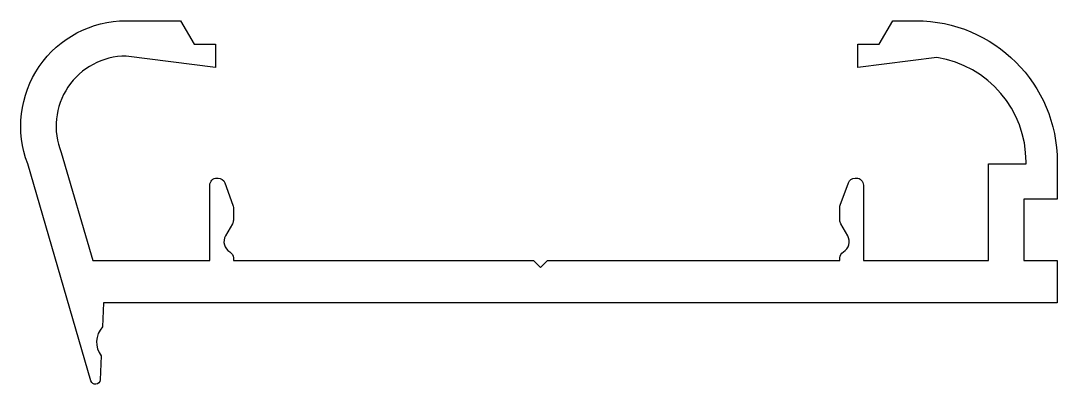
# Model space of a CAD drawing. Extents: x 837.8 to 881.8, y -20.2 to -4.8.
import ezdxf

# ---------------------------------------------------------------- set-up
doc = ezdxf.new("R2010")
doc.units = 0
doc.header["$LTSCALE"] = 15
doc.layers.get('0').update_dxf_attribs({"linetype": 'CONTINUOUS'})

msp = doc.modelspace()

# ---------------------------------------------------------------- linework, layer by layer
at = {"color": 0, "linetype": 'CONTINUOUS', "ltscale": 0.05}
msp.add_lwpolyline([(872.549, -12.593), (872.894, -11.644, -0.315299), (873.176, -11.447), (873.231, -11.447, -0.414214), (873.531, -11.747), (873.531, -14.947), (878.837, -14.947), (878.837, -10.847), (880.437, -10.847), (880.437, -10.769, 0.368237), (876.651, -6.326), (873.293, -6.749), (873.293, -5.769), (874.197, -5.769), (874.774, -4.769), (875.761, -4.769, -0.414211), (881.761, -10.769), (881.761, -12.347), (880.337, -12.347), (880.337, -14.947), (881.761, -14.947), (881.761, -16.747), (841.277, -16.747), (841.232, -17.767, 0.361954), (841.178, -18.992), (841.132, -20.012, -0.840079), (840.741, -20.055), (838.059, -10.846, -0.526477), (842.23, -4.771), (844.544, -4.769), (845.121, -5.769), (846.025, -5.769), (846.025, -6.749), (842.23, -6.271, 0.532603), (839.48, -10.359), (840.816, -14.947), (845.787, -14.947), (845.787, -11.747, -0.414214), (846.087, -11.447), (846.142, -11.447, -0.315299), (846.424, -11.644), (846.769, -12.593, -0.087489), (846.787, -12.695), (846.787, -13.239, -0.131652), (846.747, -13.389), (846.454, -13.897, 0.414214), (846.637, -14.58, -0.267949), (846.787, -14.839), (846.787, -14.947), (859.526, -14.947), (859.826, -15.247), (860.126, -14.947), (872.531, -14.947), (872.531, -14.839, -0.267949), (872.681, -14.58, 0.414214), (872.864, -13.897), (872.571, -13.389, -0.131652), (872.531, -13.239), (872.531, -12.695, -0.087489)], format="xyb", close=True, dxfattribs=at)

doc.saveas('drawing.dxf')
